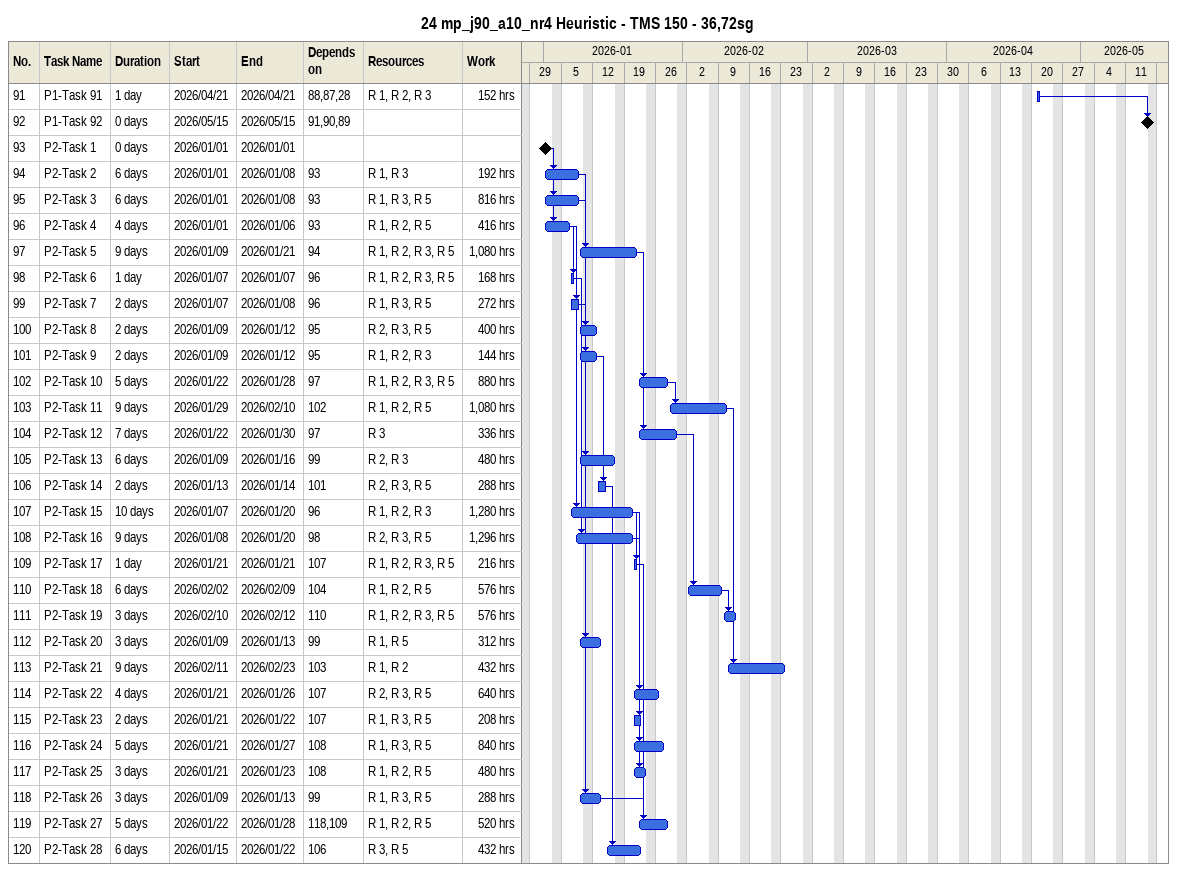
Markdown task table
24 mp_j90_a10_nr4 Heuristic - TMS 150 - 36,72sg

| ID | Task | Duration | Start | Finish | Predecessors | Resources | Work (h) |
|---|---|---|---|---|---|---|---|
| 91 | P1-Task 91 | 1d | 2026-04-21 | 2026-04-21 | 88, 87, 28 | R 1, R 2, R 3 | 152 |
| 92 | P1-Task 92 | 0d | 2026-05-15 | 2026-05-15 | 91, 90, 89 |  |  |
| 93 | P2-Task 1 | 0d | 2026-01-01 | 2026-01-01 |  |  |  |
| 94 | P2-Task 2 | 6d | 2026-01-01 | 2026-01-08 | 93 | R 1, R 3 | 192 |
| 95 | P2-Task 3 | 6d | 2026-01-01 | 2026-01-08 | 93 | R 1, R 3, R 5 | 816 |
| 96 | P2-Task 4 | 4d | 2026-01-01 | 2026-01-06 | 93 | R 1, R 2, R 5 | 416 |
| 97 | P2-Task 5 | 9d | 2026-01-09 | 2026-01-21 | 94 | R 1, R 2, R 3, R 5 | 1080 |
| 98 | P2-Task 6 | 1d | 2026-01-07 | 2026-01-07 | 96 | R 1, R 2, R 3, R 5 | 168 |
| 99 | P2-Task 7 | 2d | 2026-01-07 | 2026-01-08 | 96 | R 1, R 3, R 5 | 272 |
| 100 | P2-Task 8 | 2d | 2026-01-09 | 2026-01-12 | 95 | R 2, R 3, R 5 | 400 |
| 101 | P2-Task 9 | 2d | 2026-01-09 | 2026-01-12 | 95 | R 1, R 2, R 3 | 144 |
| 102 | P2-Task 10 | 5d | 2026-01-22 | 2026-01-28 | 97 | R 1, R 2, R 3, R 5 | 880 |
| 103 | P2-Task 11 | 9d | 2026-01-29 | 2026-02-10 | 102 | R 1, R 2, R 5 | 1080 |
| 104 | P2-Task 12 | 7d | 2026-01-22 | 2026-01-30 | 97 | R 3 | 336 |
| 105 | P2-Task 13 | 6d | 2026-01-09 | 2026-01-16 | 99 | R 2, R 3 | 480 |
| 106 | P2-Task 14 | 2d | 2026-01-13 | 2026-01-14 | 101 | R 2, R 3, R 5 | 288 |
| 107 | P2-Task 15 | 10d | 2026-01-07 | 2026-01-20 | 96 | R 1, R 2, R 3 | 1280 |
| 108 | P2-Task 16 | 9d | 2026-01-08 | 2026-01-20 | 98 | R 2, R 3, R 5 | 1296 |
| 109 | P2-Task 17 | 1d | 2026-01-21 | 2026-01-21 | 107 | R 1, R 2, R 3, R 5 | 216 |
| 110 | P2-Task 18 | 6d | 2026-02-02 | 2026-02-09 | 104 | R 1, R 2, R 5 | 576 |
| 111 | P2-Task 19 | 3d | 2026-02-10 | 2026-02-12 | 110 | R 1, R 2, R 3, R 5 | 576 |
| 112 | P2-Task 20 | 3d | 2026-01-09 | 2026-01-13 | 99 | R 1, R 5 | 312 |
| 113 | P2-Task 21 | 9d | 2026-02-11 | 2026-02-23 | 103 | R 1, R 2 | 432 |
| 114 | P2-Task 22 | 4d | 2026-01-21 | 2026-01-26 | 107 | R 2, R 3, R 5 | 640 |
| 115 | P2-Task 23 | 2d | 2026-01-21 | 2026-01-22 | 107 | R 1, R 3, R 5 | 208 |
| 116 | P2-Task 24 | 5d | 2026-01-21 | 2026-01-27 | 108 | R 1, R 3, R 5 | 840 |
| 117 | P2-Task 25 | 3d | 2026-01-21 | 2026-01-23 | 108 | R 1, R 2, R 5 | 480 |
| 118 | P2-Task 26 | 3d | 2026-01-09 | 2026-01-13 | 99 | R 1, R 3, R 5 | 288 |
| 119 | P2-Task 27 | 5d | 2026-01-22 | 2026-01-28 | 118, 109 | R 1, R 2, R 5 | 520 |
| 120 | P2-Task 28 | 6d | 2026-01-15 | 2026-01-22 | 106 | R 3, R 5 | 432 |
